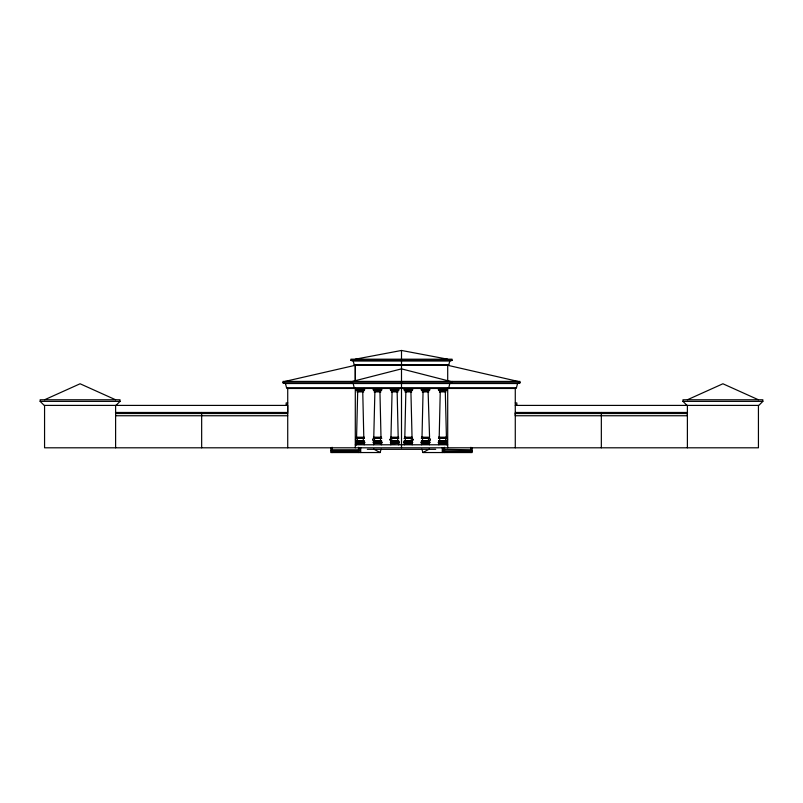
<?xml version="1.0" encoding="UTF-8"?>
<svg xmlns="http://www.w3.org/2000/svg" width="803" height="803" viewBox="0 0 803 803"><rect width="100%" height="100%" fill="white"/><g stroke="black" fill="none" stroke-linecap="round" stroke-linejoin="round"><path stroke-width="1.2" d="M355.297 380.692L355.297 365.315L354.223 364.773L353.19 361.019L350.891 360.417L350.891 359.192L452.109 359.192L452.109 360.417L449.81 361.019L353.19 361.019M357.335 438.388L357.335 441.238M363.297 438.388L363.297 441.248M374.529 438.388L374.529 441.238M380.492 438.388L380.492 441.028M391.723 438.388L391.723 441.238M397.686 438.388L397.686 441.248M447.703 359.192L401.5 350.459L401.5 447.803M412.26 441.871C414.719 444.46 401.901 444.28 404.341 441.881L412.26 441.881L412.672 442.433L403.929 442.443L404.441 441.248L412.16 441.248L412.16 441.881L412.16 441.238L412.16 441.871M412.16 444.782L412.32 443.146M429.454 441.871C431.914 444.46 419.096 444.28 421.535 441.881L429.454 441.881L429.866 442.433L421.123 442.443L421.635 441.248L429.354 441.248L429.354 441.881L429.354 441.238L429.354 441.871M429.354 444.782L429.515 443.146M446.649 441.871C449.108 444.45 436.29 444.28 438.729 441.881L446.649 441.881L447.06 442.433L438.318 442.443L438.829 441.248L446.548 441.248L446.548 441.881L446.548 441.238L446.548 441.871M443.146 450.342L443.146 451.156L443.146 447.542M444.45 452.541L444.45 447.291M444.45 449.329L470.879 449.79M446.548 444.782L446.799 442.804M470.879 452.541L470.879 447.291M470.879 450.232L470.879 447.662M472.184 451.416L472.184 450.593L470.879 450.593M601.337 447.803L601.337 412.471M404.812 437.254L405.866 391.462M422.007 437.254L423.061 391.462M439.201 437.254L440.255 391.462M356.572 437.244L357.726 390.218M373.766 437.244L374.891 391.462M390.961 437.244L392.085 391.462M355.679 439.994L355.568 439.141L355.518 439.994M372.873 439.994L372.763 439.141L372.712 439.994M390.067 439.994L389.957 439.141L389.907 439.994M412.933 439.994L413.043 439.141L413.093 439.994M430.127 439.994L430.237 439.141L430.288 439.994M447.321 439.994L447.432 439.141L447.482 439.994M364.171 444.792L364.682 442.443L364.181 441.248L356.452 441.238L356.452 441.871L356.452 441.238L364.171 441.248M381.365 444.792L381.877 442.443L381.375 441.248L373.646 441.238L373.646 441.871L373.646 441.238L381.365 441.248M398.559 444.792L399.071 442.443L398.569 441.248L390.84 441.238L390.84 441.871L390.84 441.238L398.559 441.248M390.328 442.443L399.071 442.443L398.659 441.881L390.74 441.871C388.803 444.812 398.72 443.557 398.981 442.443M412.581 442.433L404.019 442.443M429.776 442.433L421.274 442.814L421.635 444.792M446.97 442.433L438.408 442.443M364.271 441.881L356.351 441.881L355.94 442.433L364.682 442.443L364.271 441.881L356.351 441.871C354.414 444.812 364.331 443.557 364.592 442.443M285.456 383.513L286.571 387.839L287.725 388.471L515.275 388.471L516.429 387.839L517.544 383.513L520.013 382.82L520.013 381.405L282.987 381.405L282.987 382.82L285.456 383.513L517.544 383.513M355.297 381.405L355.297 365.315L447.703 365.315L448.777 364.773L449.81 361.019M330.816 447.552L330.816 452.541L380.08 452.541L381.134 449.178M357.104 389.495L356.893 390.077L363.729 390.087L363.729 388.923L356.893 388.913L357.104 389.495L363.528 389.505M374.298 389.495L374.088 390.077L380.923 390.087L380.923 388.923L374.088 388.913L374.298 389.495L380.722 389.505M391.493 389.495L391.282 390.077L398.117 390.087L398.117 388.923L391.282 388.913L391.493 389.495L397.917 389.505M405.083 389.505L404.883 390.087L411.718 390.077L411.718 388.913L404.883 388.923L405.083 389.505L411.507 389.495M422.278 389.505L422.077 390.087L428.912 390.077L428.912 388.913L422.077 388.923L422.278 389.505L428.702 389.495M439.472 389.505L439.271 390.087L446.107 390.077L446.107 388.913L439.271 388.923L439.472 389.505L445.896 389.495M356.893 390.358L357.024 388.793L356.02 388.993A1.476 1.476 0 0 0 355.95 389.756L356.743 390.459M364.301 390.368L364.532 390.007A1.526 1.526 0 0 0 364.602 389.244L363.98 388.511L363.428 389.003A1.476 1.476 0 0 0 363.357 389.766L364.14 390.469M374.088 390.358L374.228 388.793L373.214 388.993A1.476 1.476 0 0 0 373.154 389.756L373.937 390.459M381.495 390.368L381.726 390.007A1.526 1.526 0 0 0 381.796 389.244L381.174 388.511L380.622 389.003A1.476 1.476 0 0 0 380.552 389.766L381.335 390.469M391.282 390.358L391.422 388.793L390.409 388.993A1.476 1.476 0 0 0 390.348 389.756L391.131 390.459M398.689 390.368L398.92 390.007A1.526 1.526 0 0 0 398.991 389.244L398.368 388.511L397.816 389.003A1.476 1.476 0 0 0 397.746 389.766L398.529 390.469M404.953 390.368L405.254 389.766A1.476 1.476 0 0 0 405.184 389.003L404.632 388.511L404.009 389.244A1.526 1.526 0 0 0 404.08 390.007L404.802 390.469M412.361 390.358L412.652 389.756A1.476 1.476 0 0 0 412.591 388.993C411.206 387.267 411.236 391.151 412.2 390.459M422.147 390.368L422.448 389.766A1.476 1.476 0 0 0 422.378 389.003L421.826 388.511L421.204 389.244A1.526 1.526 0 0 0 421.274 390.007L421.997 390.469M429.555 390.358L429.846 389.756A1.476 1.476 0 0 0 429.786 388.993C428.4 387.267 428.431 391.151 429.394 390.459M439.341 390.368L439.642 389.766A1.476 1.476 0 0 0 439.572 389.003L439.02 388.511L438.398 389.244A1.526 1.526 0 0 0 438.468 390.007L439.191 390.469M446.749 390.358L447.05 389.756A1.476 1.476 0 0 0 446.98 388.993C445.595 387.267 445.635 391.151 446.588 390.459M115.993 405.405L120.028 401.37L120.028 399.774L40.15 399.774L40.15 401.37L44.185 405.405L287.725 405.405L287.725 412.471L115.441 412.471M687.007 405.405L682.972 401.37L682.972 399.774L762.85 399.774L762.85 401.37L758.815 405.405L515.275 405.405M447.703 388.471L448.777 387.839L449.81 383.513L452.109 382.82L452.109 381.405M421.866 449.178L422.92 452.541L429.414 449.018M44.566 399.774L80.089 383.774L115.612 399.774M687.388 399.774L722.911 383.774L758.433 399.774M352.527 381.405L401.5 368.868L450.473 381.405M285.015 381.405L355.297 365.295M411.718 391.884L405.334 391.884M428.912 391.884L422.187 391.884M355.297 359.192L401.5 350.459M445.986 391.884L439.723 391.884M423.944 390.228L424.486 390.228M425.761 390.228L426.403 390.228M442.955 390.228L444.179 390.228M411.598 390.7L404.993 390.71M428.792 390.7L422.187 390.71M446.107 390.7L439.382 390.71M422.529 391.884L423.783 391.884M356.241 437.203L364.391 437.213M373.435 437.203L381.586 437.213M390.629 437.203L398.78 437.213M404.983 437.213C401.781 437.213 414.86 437.203 411.487 437.203M422.92 437.213L421.414 437.213L429.565 437.203L428.109 391.462M439.813 437.244L438.609 437.213L446.759 437.203L445.876 437.203M364.361 438.267L356.241 438.257M373.435 438.257L381.566 438.267M412.12 438.257L404.541 438.267M438.86 438.267L446.759 438.257M404.08 438.388L412.371 438.388M438.468 438.388L439.03 438.388M446.9 438.388L438.609 438.388M404.08 442.814L404.441 444.792M438.468 442.814L438.829 444.792M381.465 441.881L373.546 441.881L373.134 442.433L381.877 442.443L381.465 441.881L373.546 441.871L373.646 444.792L373.596 443.146L381.365 443.537M390.68 443.146L390.84 444.792L390.79 443.146L398.559 443.537M350.891 360.417L452.109 360.417M354.223 364.773L448.777 364.773M282.987 382.82L520.013 382.82M286.571 387.839L516.429 387.839M404.993 390.087L405.876 390.087M406.589 390.087L410.012 390.077M410.714 390.077L411.598 390.077M422.187 390.087L423.071 390.087M423.783 390.087L427.206 390.077M427.909 390.077L428.792 390.077M439.382 390.087L440.265 390.087M440.977 390.087L444.4 390.077M445.103 390.077L445.986 390.077M363.729 390.71L357.014 390.7M380.923 390.71L374.208 390.7M398.117 390.71L391.402 390.7M363.729 391.884L356.893 391.884M380.923 391.884L374.088 391.884M398.117 391.884L391.282 391.884M404.993 391.884L405.886 391.884M439.382 391.884L440.275 391.884M40.15 401.37L120.028 401.37M682.972 401.37L762.85 401.37M287.725 402.925L286.169 402.925L286.169 404.782L287.514 404.782M515.275 402.925L516.831 402.925L516.831 404.782L515.486 404.782M515.275 412.471L687.559 412.471M115.612 413.505L287.725 413.505M115.612 415.753L287.725 415.753M421.434 438.267L429.234 438.257M364.391 438.388L356.1 438.388M373.295 438.388L381.726 438.388M390.629 438.388L398.78 438.388M421.414 438.388L429.705 438.388L429.143 438.388M373.295 441.028L381.726 441.038M390.629 441.028L398.92 441.038M356.1 441.028L364.532 441.038M390.74 441.881L398.659 441.881M356.09 442.814L364.532 442.814M373.285 442.814L381.726 442.814L373.485 443.146M390.479 442.814L398.92 442.814M364.171 443.537L356.452 443.537L356.201 442.804M404.441 443.537L412.16 443.537M421.635 443.537L429.354 443.537M438.829 443.537L446.548 443.537M355.297 444.782L447.703 444.782M367.312 449.329L435.688 449.329M332.121 449.79L358.55 449.79M330.816 450.593L332.121 450.593M358.55 450.593L359.854 450.593M443.146 450.593L444.45 450.593M332.121 450.884L358.55 450.884M332.121 451.507L358.55 451.507M332.121 452.24L358.55 452.24M444.45 452.24L470.879 452.24M422.92 452.541L472.184 452.541L472.184 447.552M358.821 390.228L360.045 390.228M376.597 390.228L377.239 390.228M378.514 390.228L379.056 390.228M390.88 438.257L398.459 438.267M447.703 365.295L517.985 381.405M373.586 449.018L380.08 452.541M355.297 388.471L354.223 387.839L353.19 383.513L350.891 382.82L350.891 381.405M445.274 390.218L446.428 437.244M410.915 391.462L412.039 437.244M397.134 391.462L398.188 437.254M379.939 391.462L380.993 437.254M362.745 391.462L363.799 437.254M439.703 441.248L439.703 438.388M422.508 441.028L422.508 438.388M405.314 441.248L405.314 438.388M445.665 438.388L445.665 441.238M428.471 438.388L428.471 441.238M411.277 438.388L411.277 441.238M758.433 405.405L758.433 447.803L44.566 447.803L44.566 405.405M687.388 405.405L687.388 447.803M515.275 388.471L515.275 447.803M447.703 365.315L447.703 381.405M447.703 387.668L447.703 447.803M442.272 447.552L442.272 452.541M438.819 441.248L438.819 441.881M421.625 441.248L421.625 441.881M404.431 441.248L404.431 441.881M360.728 447.552L360.728 452.541M359.854 447.542L359.854 451.156M358.55 447.291L358.55 452.541M355.297 387.668L355.297 447.803M332.121 447.291L332.121 452.541M287.725 388.471L287.725 447.803M201.663 412.471L201.663 447.803M115.612 405.405L115.612 447.803M444.45 450.884L444.45 451.507L470.879 451.507L470.879 450.884L444.45 450.884M515.275 413.505L515.275 415.753L687.388 415.753L687.388 413.505L515.275 413.505M356.452 443.527L356.452 444.782L356.452 443.527M404.22 441.038L412.511 441.028L404.22 441.038M421.414 441.038L429.705 441.028L421.414 441.038M438.609 441.038L446.9 441.028L438.609 441.038"/></g></svg>
